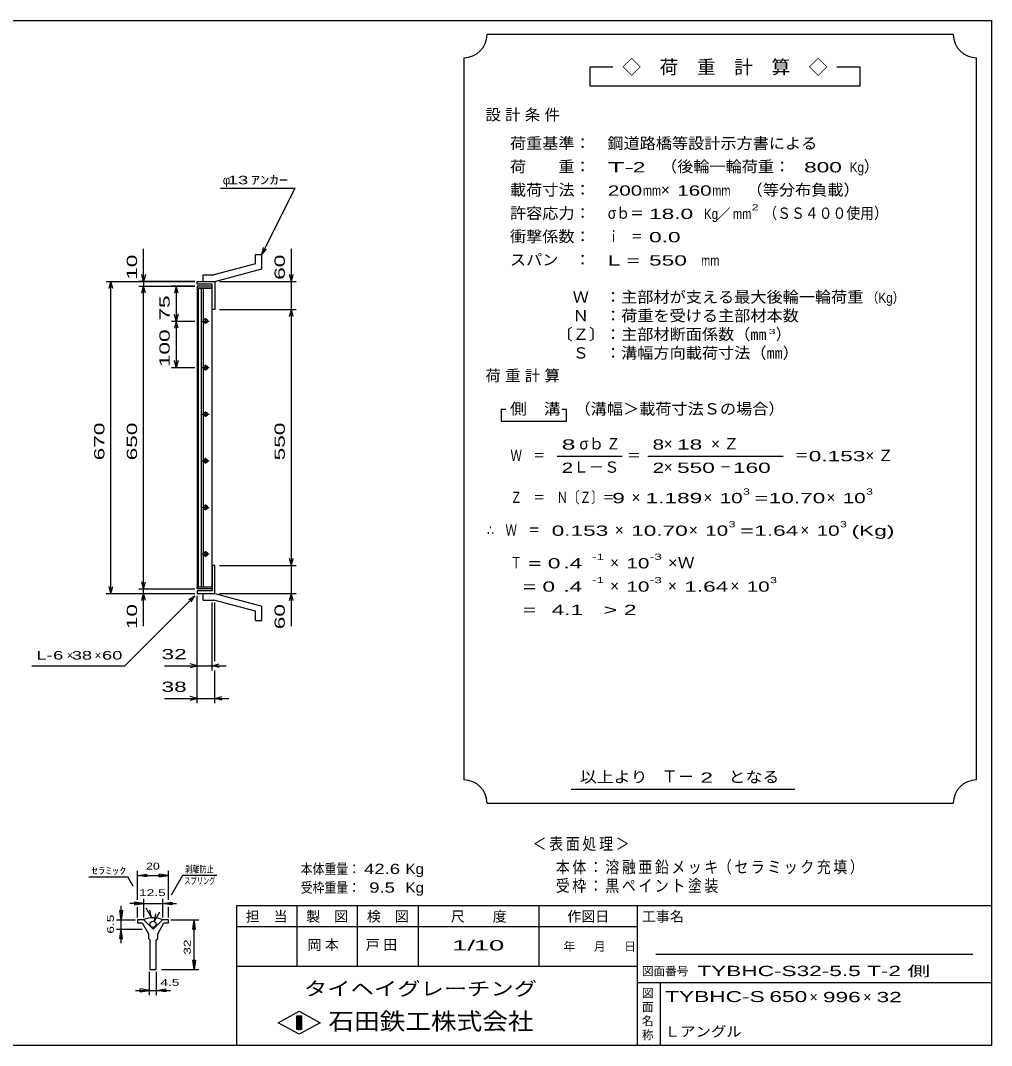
# Model space of a CAD drawing. Units: millimetres, scale not verified. Extents: x -1820 to 1731, y -1282 to 1054.
# Drawn here: x -352 to 1731, y -1146 to 1054 of the extents above; entities that cross this region are included whole.
import ezdxf
from ezdxf.enums import TextEntityAlignment as Align

# ---------------------------------------------------------------- set-up
doc = ezdxf.new("R2010")
doc.units = ezdxf.units.MM
doc.header["$LTSCALE"] = 10
for name, color, linetype, lineweight in [('0_2', 150, 'Continuous', 25), ('16', 3, 'Continuous', 25), ('19', 6, 'Continuous', 25), ('22', 2, 'Continuous', 25), ('32', 4, 'Continuous', 25)]:
    doc.layers.add(name, color=color, linetype=linetype, lineweight=lineweight)
doc.styles.add('ベクトル', font='')
doc.styles.get('ベクトル').set_extended_font_data('ベクトル')

msp = doc.modelspace()

# ---------------------------------------------------------------- linework, layer by layer
at = {"layer": '0_2'}
for p, q in [((-1729, 1053.5), (1731, 1053.5)), ((1731, 1053.5), (1731, -1146.5)), ((1731, -846.5), (111, -846.5)), ((111, -846.5), (111, -1146.5)), ((241, -846.5), (241, -976.5)), ((371, -976.5), (371, -846.5)), ((501, -846.5), (501, -976.5)), ((761, -976.5), (761, -846.5)), ((971, -846.5), (971, -1146.5)), ((971, -891.5), (111, -891.5)), ((1691, -951.5), (1011, -951.5)), ((111, -976.5), (971, -976.5)), ((971, -1011.5), (1731, -1011.5)), ((1021, -1146.5), (1021, -1011.5)), ((201, -1097.5), (246, -1072.5)), ((246, -1072.5), (291, -1097.5)), ((246, -1122.5), (201, -1097.5)), ((241, -1082.5), (251, -1082.5)), ((241, -1112.5), (241, -1082.5)), ((241, -1082.5), (243, -1082.5)), ((243, -1082.5), (243, -1112.5)), ((245, -1112.5), (245, -1082.5)), ((245, -1082.5), (247, -1082.5)), ((291, -1097.5), (246, -1122.5)), ((247, -1082.5), (247, -1112.5)), ((249, -1112.5), (249, -1082.5)), ((249, -1082.5), (251, -1082.5)), ((251, -1082.5), (251, -1112.5)), ((251, -1082.5), (251, -1112.5)), ((251, -1112.5), (241, -1112.5)), ((243, -1112.5), (245, -1112.5)), ((247, -1112.5), (249, -1112.5)), ((1731, -1146.5), (-1729, -1146.5))]:
    msp.add_line(p, q, dxfattribs=at)
at = {"layer": '16'}
for p, q in [((59, 483.5), (27, 483.5)), ((27, 483.5), (27, 479)), ((27, 479), (59, 479)), ((27, 479), (27, -162)), ((59, 479), (27, 479)), ((29, 479), (29, -162)), ((36, -162), (36, 479)), ((40, 479), (40, -162)), ((59, 479), (59, 483.5)), ((59, -162), (59, 479)), ((37, 408.5), (53, 408.5)), ((47, 411.5), (43, 411.5)), ((43, 405.5), (47, 405.5)), ((45, 414.5), (45, 402.5)), ((37, 308.5), (53, 308.5)), ((47, 311.5), (43, 311.5)), ((45, 314.5), (45, 302.5)), ((43, 305.5), (47, 305.5)), ((37, 208.5), (53, 208.5)), ((47, 211.5), (43, 211.5)), ((43, 205.5), (47, 205.5)), ((45, 214.5), (45, 202.5)), ((47, 111.5), (43, 111.5)), ((45, 114.5), (45, 102.5)), ((37, 108.5), (53, 108.5)), ((43, 105.5), (47, 105.5)), ((37, 8.5), (53, 8.5)), ((47, 11.5), (43, 11.5)), ((43, 5.5), (47, 5.5)), ((45, 14.5), (45, 2.5)), ((45, -85.5), (45, -97.5)), ((37, -91.5), (53, -91.5)), ((47, -88.5), (43, -88.5)), ((43, -94.5), (47, -94.5)), ((27, -162), (59, -162)), ((27, -166.5), (27, -162)), ((27, -162), (59, -162)), ((59, -166.5), (27, -166.5)), ((59, -162), (59, -166.5))]:
    msp.add_line(p, q, dxfattribs=at)
for centre, radius, start, end in [((43, 408.5), 3, 90, 270), ((45, 408.5), 4, 46.6, 133.4), ((45, 408.5), 4, 226.6, 313.4), ((47, 408.5), 3, 270, 90), ((43, 308.5), 3, 90, 270), ((45, 308.5), 4, 46.6, 133.4), ((47, 308.5), 3, 270, 90), ((45, 308.5), 4, 226.6, 313.4), ((43, 208.5), 3, 90, 270), ((45, 208.5), 4, 46.6, 133.4), ((45, 208.5), 4, 226.6, 313.4), ((47, 208.5), 3, 270, 90), ((43, 108.5), 3, 90, 270), ((45, 108.5), 4, 46.6, 133.4), ((47, 108.5), 3, 270, 90), ((45, 108.5), 4, 226.6, 313.4), ((43, 8.5), 3, 90, 270), ((45, 8.5), 4, 46.6, 133.4), ((45, 8.5), 4, 226.6, 313.4), ((47, 8.5), 3, 270, 90), ((45, -91.5), 4, 46.6, 133.4), ((43, -91.5), 3, 90, 270), ((45, -91.5), 4, 226.6, 313.4), ((47, -91.5), 3, 270, 90)]:
    msp.add_arc(centre, radius, start, end, dxfattribs=at)
at = {"layer": '19'}
for p, q in [((152, 551.5), (166, 551.5)), ((152, 531.5), (152, 551.5)), ((166, 520.5), (166, 551.5)), ((152, 531.5), (63, 507.5)), ((40, 507.5), (63, 507.5)), ((40, 493.5), (40, 507.5)), ((65, 493.5), (166, 520.5)), ((27, 487.5), (27, 493.5)), ((27, 493.5), (64, 493.5)), ((59, 487.5), (27, 487.5)), ((40, 493.5), (65, 493.5)), ((59, 433.5), (59, 487.5)), ((64, 493.5), (65, 492.5)), ((65, 492.5), (65, 433.5)), ((65, 433.5), (59, 433.5)), ((65, -116.5), (59, -116.5)), ((59, -116.5), (59, -170.5)), ((65, -175.5), (65, -116.5)), ((27, -170.5), (27, -176.5)), ((59, -170.5), (27, -170.5)), ((64, -176.5), (65, -175.5)), ((27, -176.5), (64, -176.5)), ((40, -176.5), (65, -176.5)), ((40, -190.5), (40, -176.5)), ((40, -190.5), (63, -190.5)), ((152, -214.5), (63, -190.5)), ((65, -176.5), (166, -203.5)), ((152, -234.5), (152, -214.5)), ((166, -234.5), (166, -203.5)), ((152, -234.5), (166, -234.5))]:
    msp.add_line(p, q, dxfattribs=at)
at = {"layer": '22', "color": 4}
for p, q in [((1649, 1023.5), (649, 1023.5)), ((599, 973.5), (599, -576.5)), ((1699, -576.5), (1699, 973.5)), ((919, 953.5), (869, 953.5)), ((869, 953.5), (869, 913.5)), ((1449, 953.5), (1399, 953.5)), ((1449, 913.5), (1449, 953.5)), ((869, 913.5), (1449, 913.5)), ((77, 693.5), (237, 693.5)), ((166, 551.5), (237, 693.5)), ((-88, 493.5), (-88, 563.5)), ((166, 551.5), (169, 566.1)), ((166, 551.5), (176, 562.5)), ((229, 493.5), (229, 563.5)), ((-88, 493.5), (-92, 508.5)), ((-84, 508.5), (-88, 493.5)), ((229, 493.5), (225, 508.5)), ((229, 493.5), (233, 508.5)), ((-168, 493.5), (22, 493.5)), ((-162, 478.5), (-158, 493.5)), ((-154, 478.5), (-158, 493.5)), ((-158, -176.5), (-158, 493.5)), ((22, 493.5), (-98, 493.5)), ((-88, 493.5), (-88, 483.5)), ((75, 493.5), (239, 493.5)), ((229, 433.5), (229, 493.5)), ((-98, 483.5), (22, 483.5)), ((-92, 468.5), (-88, 483.5)), ((-84, 468.5), (-88, 483.5)), ((-88, -166.5), (-88, 483.5)), ((22, 483.5), (-28, 483.5)), ((-18, 483.5), (-22, 468.5)), ((-14, 468.5), (-18, 483.5)), ((-18, 483.5), (-18, 408.5)), ((-18, 408.5), (-22, 423.5)), ((-14, 423.5), (-18, 408.5)), ((75, 433.5), (239, 433.5)), ((225, 418.5), (229, 433.5)), ((233, 418.5), (229, 433.5)), ((229, -116.5), (229, 433.5)), ((-28, 408.5), (22, 408.5)), ((-18, 408.5), (-22, 393.5)), ((-14, 393.5), (-18, 408.5)), ((-18, 408.5), (-18, 308.5)), ((-28, 308.5), (22, 308.5)), ((-18, 308.5), (-22, 323.5)), ((-14, 323.5), (-18, 308.5)), ((689, 218.5), (679, 218.5)), ((679, 218.5), (679, 193.5)), ((819, 218.5), (809, 218.5)), ((819, 193.5), (819, 218.5)), ((679, 193.5), (819, 193.5)), ((799, 118.5), (939, 118.5)), ((994, 118.5), (1284, 118.5)), ((229, -116.5), (225, -101.5)), ((229, -116.5), (233, -101.5)), ((75, -116.5), (239, -116.5)), ((229, -176.5), (229, -116.5)), ((-88, -166.5), (-92, -151.5)), ((-88, -166.5), (-84, -151.5)), ((-158, -176.5), (-162, -161.5)), ((-158, -176.5), (-154, -161.5)), ((-98, -166.5), (22, -166.5)), ((-88, -176.5), (-88, -166.5)), ((-168, -176.5), (22, -176.5)), ((-128, -331.5), (22, -181.5)), ((-98, -176.5), (22, -176.5)), ((-92, -191.5), (-88, -176.5)), ((-84, -191.5), (-88, -176.5)), ((-88, -246.5), (-88, -176.5)), ((9, -189.5), (22, -181.5)), ((14, -194.5), (22, -181.5)), ((27, -341.5), (27, -181.5)), ((27, -411.5), (27, -181.5)), ((59, -341.5), (59, -195.5)), ((65, -321.5), (65, -195.5)), ((75, -176.5), (239, -176.5)), ((225, -191.5), (229, -176.5)), ((233, -191.5), (229, -176.5)), ((229, -246.5), (229, -176.5)), ((27, -331.5), (12, -327.5)), ((59, -331.5), (74, -327.5)), ((-328, -331.5), (-128, -331.5)), ((-43, -331.5), (27, -331.5)), ((12, -335.5), (27, -331.5)), ((27, -331.5), (59, -331.5)), ((74, -335.5), (59, -331.5)), ((59, -331.5), (89, -331.5)), ((65, -411.5), (65, -341.5)), ((-43, -401.5), (27, -401.5)), ((27, -401.5), (12, -397.5)), ((12, -405.5), (27, -401.5)), ((27, -401.5), (65, -401.5)), ((65, -401.5), (80, -397.5)), ((80, -405.5), (65, -401.5)), ((65, -401.5), (95, -401.5)), ((829, -596.5), (1309, -596.5)), ((649, -626.5), (1649, -626.5))]:
    msp.add_line(p, q, dxfattribs=at)
for centre, start, end in [((599, 1023.5), 270, 0), ((1699, 1023.5), 180, 270), ((599, -626.5), 0, 90), ((1699, -626.5), 90, 180)]:
    msp.add_arc(centre, 50, start, end, dxfattribs=at)
at = {"layer": '32'}
for p, q in [((-205.33, -784.5), (-122, -784.5)), ((-110.33, -804.5), (-122, -784.5)), ((-101, -833.5), (-101, -771.5)), ((-101, -781.5), (-81, -778.5)), ((-81, -784.5), (-101, -781.5)), ((-101, -781.5), (-34.33, -781.5)), ((-81, -784.5), (-81, -778.5)), ((-34.33, -781.5), (-54.33, -778.5)), ((-54.33, -784.5), (-54.33, -778.5)), ((-54.33, -784.5), (-34.33, -781.5)), ((-34.33, -833.5), (-34.33, -771.5)), ((-28.33, -823.17), (-4, -781.17)), ((-4, -781.17), (69.34, -781.17)), ((-87.67, -871.5), (-87.67, -831.5)), ((-47.67, -831.5), (-47.67, -871.5)), ((-136, -876.5), (-139, -856.5)), ((-139, -856.5), (-133, -856.5)), ((-136, -876.5), (-136, -846.5)), ((-133, -856.5), (-136, -876.5)), ((-87.67, -841.5), (-117.67, -841.5)), ((-87.67, -841.5), (-107.67, -838.5)), ((-107.67, -838.5), (-107.67, -844.5)), ((-107.67, -844.5), (-87.67, -841.5)), ((-101, -871.5), (-101, -849.5)), ((-87.67, -841.5), (-47.67, -841.5)), ((-71, -871.5), (-82.67, -851.5)), ((-71, -871.5), (-74.67, -855.83)), ((-47.67, -841.5), (-27.67, -838.5)), ((-27.67, -844.5), (-47.67, -841.5)), ((-47.67, -841.5), (-17.67, -841.5)), ((-34.33, -871.5), (-34.33, -849.5)), ((-27.67, -838.5), (-27.67, -844.5)), ((-146, -876.5), (-106, -876.5)), ((-136, -896.5), (-136, -876.5)), ((-101, -876.5), (-101, -883.17)), ((-87.67, -876.5), (-101, -876.5)), ((-67.67, -896.5), (-87.67, -876.5)), ((-47.67, -876.5), (-67.67, -896.5)), ((-64.33, -879.83), (-53, -859.83)), ((-64.33, -879.83), (-62, -863.83)), ((-34.33, -876.5), (-47.67, -876.5)), ((-34.33, -883.17), (-34.33, -876.5)), ((-29.33, -876.5), (30.67, -876.5)), ((17.67, -896.5), (20.67, -876.5)), ((23.67, -896.5), (20.67, -876.5)), ((20.67, -983.17), (20.67, -876.5)), ((-146, -896.5), (-91, -896.5)), ((-139, -916.5), (-136, -896.5)), ((-133, -916.5), (-136, -896.5)), ((-136, -926.5), (-136, -896.5)), ((-101, -883.17), (-91, -883.17)), ((-91, -883.17), (-77.67, -906.5)), ((-57.67, -906.5), (-44.33, -883.17)), ((-44.33, -883.17), (-34.33, -883.17)), ((17.67, -896.5), (23.67, -896.5)), ((-139, -916.5), (-133, -916.5)), ((-77.67, -906.5), (-77.67, -916.5)), ((-77.67, -916.5), (-74.33, -919.83)), ((-74.33, -919.83), (-74.33, -983.17)), ((-61, -919.83), (-57.67, -916.5)), ((-61, -983.17), (-61, -919.83)), ((-57.67, -916.5), (-57.67, -906.5)), ((20.67, -983.17), (17.67, -963.17)), ((17.67, -963.17), (23.67, -963.17)), ((23.67, -963.17), (20.67, -983.17)), ((-75.17, -1038.17), (-75.17, -988.17)), ((-74.33, -983.17), (-61, -983.17)), ((-60.17, -1038.17), (-60.17, -988.17)), ((-49.33, -983.17), (30.67, -983.17)), ((-105.17, -1028.17), (-75.17, -1028.17)), ((-75.17, -1028.17), (-95.17, -1025.17)), ((-95.17, -1031.17), (-95.17, -1025.17)), ((-95.17, -1031.17), (-75.17, -1028.17)), ((-75.17, -1028.17), (-60.17, -1028.17)), ((-60.17, -1028.17), (-40.17, -1025.17)), ((-40.17, -1031.17), (-60.17, -1028.17)), ((-60.17, -1028.17), (-30.17, -1028.17)), ((-40.17, -1031.17), (-40.17, -1025.17))]:
    msp.add_line(p, q, dxfattribs=at)
msp.add_circle((-67.67, -886.5), 6.67, dxfattribs=at)
msp.add_arc((-68, -922.18), 50, 66, 113, dxfattribs=at)

# ---------------------------------------------------------------- texts
at = {"layer": '0_2', "style": 'ベクトル'}
for s, height, p in [('担\u3000当', 21.99, (131, -869.5)), ('製\u3000図', 21.99, (261, -869.5)), ('検\u3000図', 21.99, (391, -869.5)), ('尺\u3000\u3000度', 21.99, (571, -869.5)), ('作図日', 21.99, (821, -869.5)), ('工事名', 21.99, (981, -869.5)), ('年', 18.33, (813, -934)), ('月', 18.33, (878, -934)), ('日', 18.33, (943, -934)), ('図面番号', 18.33, (981, -987)), ('図', 18.33, (981, -1034)), ('面', 18.33, (981, -1064)), ('名', 18.33, (981, -1094)), ('称', 18.33, (981, -1124))]:
    msp.add_text(s, height=height, dxfattribs=at).set_placement(p, align=Align.MIDDLE_LEFT)
at = {"layer": '0_2', "color": 222, "style": 'ベクトル'}
for s, height, width, p in [('タイヘイグレーチング', 29.33, 1.25, (256, -1024.5)), ('石田鉄工株式会社', 36.66, 1.1, (308.5, -1094.5))]:
    msp.add_text(s, height=height, dxfattribs=dict(at, width=width)).set_placement(p, align=Align.MIDDLE_LEFT)
at = {"layer": '22', "style": 'ベクトル'}
for s, height, p in [('◇\u3000荷\u3000重\u3000計\u3000算\u3000◇', 29.33, (939, 953.5)), ('）', 24.19, (1457, 740)), ('φ', 18.33, (82, 711)), ('×', 24.19, (1022, 690)), ('／', 21.99, (1141.5, 638.5)), ('）', 24.19, (1268, 380)), ('σｂ', 24.19, (847, 145)), ('×', 24.19, (1028, 145)), ('Ｌ－Ｓ', 24.19, (834, 95)), ('×', 24.19, (1028, 95)), ('×', 24.19, (959, 30)), ('×', 24.19, (1113, 30)), ('×', 24.19, (1377, 30)), ('×', 24.19, (923, -40)), ('×', 24.19, (1082, -40)), ('×', 24.19, (1321, -40)), ('×', 24.19, (913, -110)), ('×', 24.19, (913, -160)), ('×', 24.19, (1037, -160)), ('×', 24.19, (1171, -160)), ('×', 18.33, (-253, -309)), ('×', 18.33, (-193, -309)), ('Ｔ－', 25.66, (1023, -569)), ('×', 21.99, (1341, -1042.5)), ('×', 21.99, (1456, -1042.5))]:
    msp.add_text(s, height=height, dxfattribs=at).set_placement(p, align=Align.MIDDLE_LEFT)
for s, height, width, p in [('荷重基準：\u3000', 24.19, 1.05, (698, 790)), ('鋼道路橋等設計示方書による', 24.19, 1.05, (907, 790)), ('荷\u3000\u3000重：\u3000', 24.19, 1.05, (698, 740)), ('T-', 21.99, 2, (908, 738.5)), (' 2 ', 21.99, 1.65, (948, 738.5)), ('（後輪一輪荷重：', 24.19, 1.05, (1022, 740)), ('  800', 21.99, 1.65, (1302, 738.5)), ('Kg', 21.99, 0.85, (1427, 738.5)), (' 13 ', 18.33, 1.6, (82, 711)), ('ｱﾝｶｰ', 18.33, 1.6, (142, 711)), ('載荷寸法：\u3000', 24.19, 1.05, (698, 690)), ('\u3000（等分布負載）', 24.19, 1.05, (1171, 690)), ('200', 21.99, 1.5, (908, 688.5)), ('mm', 21.99, 0.8, (983, 688.5)), ('160', 21.99, 1.5, (1057, 688.5)), ('mm', 21.99, 0.8, (1132, 688.5)), ('許容応力：\u3000', 24.19, 1.05, (698, 640)), ('σｂ＝', 24.19, 0.9, (908, 640)), (' 18.0', 21.99, 1.65, (983, 638.5)), ('Kg', 21.99, 0.85, (1114, 638.5)), ('mm', 21.99, 0.8, (1176.5, 638.5)), ('2', 13.2, 1.5, (1216.5, 652.5)), ('（ＳＳ４００使用）', 24.19, 0.9, (1241.5, 640)), ('衝撃係数：\u3000', 24.19, 1.05, (698, 590)), ('ｉ\u3000＝', 24.19, 0.75, (908, 590)), (' 0.0', 21.99, 1.65, (983, 588.5)), ('スパン\u3000：\u3000', 24.19, 1.05, (698, 540)), ('L =', 21.99, 1.65, (908, 538.5)), (' 550 ', 21.99, 1.65, (983, 538.5)), ('mm', 21.99, 0.8, (1108, 538.5)), ('\u3000Ｗ\u3000：主部材が支える最大後輪一輪荷重', 24.19, 1.05, (798, 460)), ('（Kg）', 21.99, 0.85, (1463, 458.5)), ('\u3000Ｎ\u3000：荷重を受ける主部材本数', 24.19, 1.05, (798, 420)), ('〔Ｚ〕：主部材断面係数（㎜', 24.19, 1.05, (798, 380)), ('3', 11, 1.8, (1253, 386)), ('\u3000Ｓ\u3000：溝幅方向載荷寸法（㎜）', 24.19, 1.05, (798, 340)), ('側\u3000溝', 24.19, 1.1, (698, 220)), ('\u3000（溝幅＞載荷寸法Ｓの場合）', 24.19, 1.05, (802, 220)), ('8', 21.99, 1.8, (809, 143.5)), ('Ｚ', 24.19, 0.9, (905, 145)), ('8', 21.99, 1.5, (1004, 143.5)), (' 18 ', 21.99, 1.65, (1043, 143.5)), ('Ｗ\u3000＝', 24.19, 0.75, (699, 120)), ('＝', 24.19, 0.9, (949, 120)), ('＝', 24.19, 0.9, (1309, 120)), ('0.153', 21.99, 1.65, (1339, 118.5)), ('2', 21.99, 1.5, (809, 93.5)), ('2', 21.99, 1.5, (1004, 93.5)), (' 550 ', 21.99, 1.65, (1043, 93.5)), ('－', 24.19, 0.75, (1148, 95)), (' 160 ', 21.99, 1.65, (1163, 93.5)), ('Ｚ\u3000＝\u3000Ｎ〔Ｚ〕＝', 24.19, 0.75, (699, 30)), ('3', 13.2, 1.5, (1198, 42.5)), ('3', 13.2, 1.5, (1462, 42.5)), (' 9 ', 21.99, 1.65, (904, 28.5)), ('1.189', 21.99, 1.65, (989, 28.5)), ('10', 21.99, 1.5, (1148, 28.5)), ('=', 21.99, 1.7, (1223, 28.5)), ('10.70', 21.99, 1.65, (1253, 28.5)), ('10', 21.99, 1.5, (1412, 28.5)), ('3', 13.2, 1.5, (1167, -27.5)), ('3', 13.2, 1.5, (1406, -27.5)), ('∴\u3000Ｗ\u3000＝', 24.19, 0.75, (649, -40)), (' 0.153', 21.99, 1.65, (774, -41.5)), ('10.70', 21.99, 1.65, (958, -41.5)), ('10', 21.99, 1.5, (1117, -41.5)), ('=', 21.99, 1.7, (1192, -41.5)), ('1.64', 21.99, 1.65, (1222, -41.5)), ('10', 21.99, 1.5, (1356, -41.5)), ('(Kg)', 21.99, 1.65, (1431, -41.5)), ('Ｔ', 24.19, 0.75, (699, -110)), (' = 0', 21.99, 1.65, (724, -111.5)), (' .4 ', 21.99, 1.65, (799, -111.5)), ('-1', 13.2, 1.65, (874, -97.5)), ('10', 21.99, 1.5, (948, -111.5)), ('-3', 13.2, 1.65, (998, -97.5)), ('×Ｗ', 24.19, 1.1, (1037, -110)), ('  = 0', 21.99, 1.65, (699, -161.5)), (' .4 ', 21.99, 1.65, (799, -161.5)), ('-1', 13.2, 1.65, (874, -147.5)), ('10', 21.99, 1.5, (948, -161.5)), ('-3', 13.2, 1.65, (998, -147.5)), ('1.64', 21.99, 1.65, (1072, -161.5)), ('10', 21.99, 1.5, (1206, -161.5)), ('3', 13.2, 1.5, (1256, -147.5)), ('  =', 21.99, 1.65, (699, -211.5)), (' 4.1', 21.99, 1.65, (774, -211.5)), ('>', 21.99, 1.7, (899, -211.5)), (' 2 ', 21.99, 1.65, (929, -211.5)), ('L-', 18.33, 1.6, (-318, -309)), (' 6 ', 18.33, 1.6, (-293, -309)), (' 38 ', 18.33, 1.6, (-253, -309)), (' 60 ', 18.33, 1.6, (-188, -309)), (' 32 ', 21.99, 1.65, (-63, -306.5)), (' 38 ', 21.99, 1.65, (-63, -376.5)), ('以上より\u3000', 24.19, 1.1, (848, -570)), (' 2 ', 21.99, 1.65, (1093, -571.5)), ('となる', 24.19, 1.1, (1167, -570)), ('本体重量：', 21.99, 0.85, (249, -767.5)), (' 42.6', 21.99, 1.35, (374, -767.5)), ('Kg', 21.99, 1.1, (474, -767.5)), ('受枠重量：', 21.99, 0.85, (249, -807.5)), ('  9.5', 21.99, 1.35, (374, -807.5)), ('Kg', 21.99, 1.1, (474, -807.5)), ('1/', 21.99, 2, (574, -931.5)), (' 10 ', 21.99, 2, (604, -931.5)), ('TYBHC-S32-5.5 T-2 側                       ', 21.99, 1.65, (1100, -986.5)), ('TYBHC-S', 23.46, 1.55, (1031, -1041.5)), (' 650 ', 23.46, 1.55, (1241, -1041.5)), (' 996 ', 21.99, 1.65, (1356, -1042.5)), (' 32 ', 21.99, 1.65, (1471, -1042.5)), ('Ｌアングル', 21.99, 1.1, (1030, -1116.5))]:
    msp.add_text(s, height=height, dxfattribs=dict(at, width=width)).set_placement(p, align=Align.MIDDLE_LEFT)
at = {"layer": '22', "style": 'ベクトル', "width": 1.65}
for s, p in [(' 10 ', (-113, 483.5)), (' 60 ', (204, 483.5)), (' 75 ', (-43, 396)), (' 100 ', (-43, 296)), (' 670 ', (-183, 96)), (' 650 ', (-113, 96)), (' 550 ', (204, 96)), (' 10 ', (-113, -266.5)), (' 60 ', (204, -266.5))]:
    msp.add_text(s, height=21.99, rotation=90, dxfattribs=at).set_placement(p, align=Align.MIDDLE_LEFT)
at = {"layer": '22', "attachment_point": 4, "style": 'ベクトル'}
for s, insert, char_height in [('\\T1.28;設計条件', (645.5, 850), 24.19), ('\\T1.28;荷重計算', (645.5, 290), 24.19), ('\\T1.42;×Ｚ', (1129.5, 145), 24.19), ('\\T1.42;×Ｚ', (1460.5, 120), 24.19), ('\\T1.2;\\W0.85;＜表面処理＞', (746.5, -715), 25.66), ('\\T1.19;\\W0.85;本体：溶融亜鉛メッキ', (796.5, -765), 25.66), ('\\T1.19;\\W0.85;（セラミック充填）', (1144, -765), 25.66), ('\\T1.19;\\W0.85;受枠：黒ペイント塗装', (796.5, -805), 25.66), ('\\T1.25;岡本\u3000', (263.5, -931.5), 21.99), ('\\T1.25;戸田\u3000', (388.5, -931.5), 21.99)]:
    msp.add_mtext(s, dxfattribs=dict(at, insert=insert, char_height=char_height))
at = {"layer": '32', "color": 2, "style": 'ベクトル'}
for s, width, p in [('ｾﾗﾐｯｸ', 1.5, (-200.33, -771.5)), ('20', 1.35, (-82.67, -761.5)), ('剥離防止', 0.75, (1, -768.17)), ('スプリング', 0.65, (-0.66, -793.17)), ('12.5', 1.5, (-97.67, -818.5)), (' 4.5 ', 1.5, (-60.17, -1011.17))]:
    msp.add_text(s, height=14.66, dxfattribs=dict(at, width=width)).set_placement(p, align=Align.MIDDLE_LEFT)
at = {"layer": '32', "color": 2, "style": 'ベクトル', "width": 1.5}
for s, p in [('6.5', (-159, -906.5)), (' 32 ', (5.67, -959.83))]:
    msp.add_text(s, height=14.66, rotation=90, dxfattribs=at).set_placement(p, align=Align.MIDDLE_LEFT)

doc.saveas('drawing.dxf')
